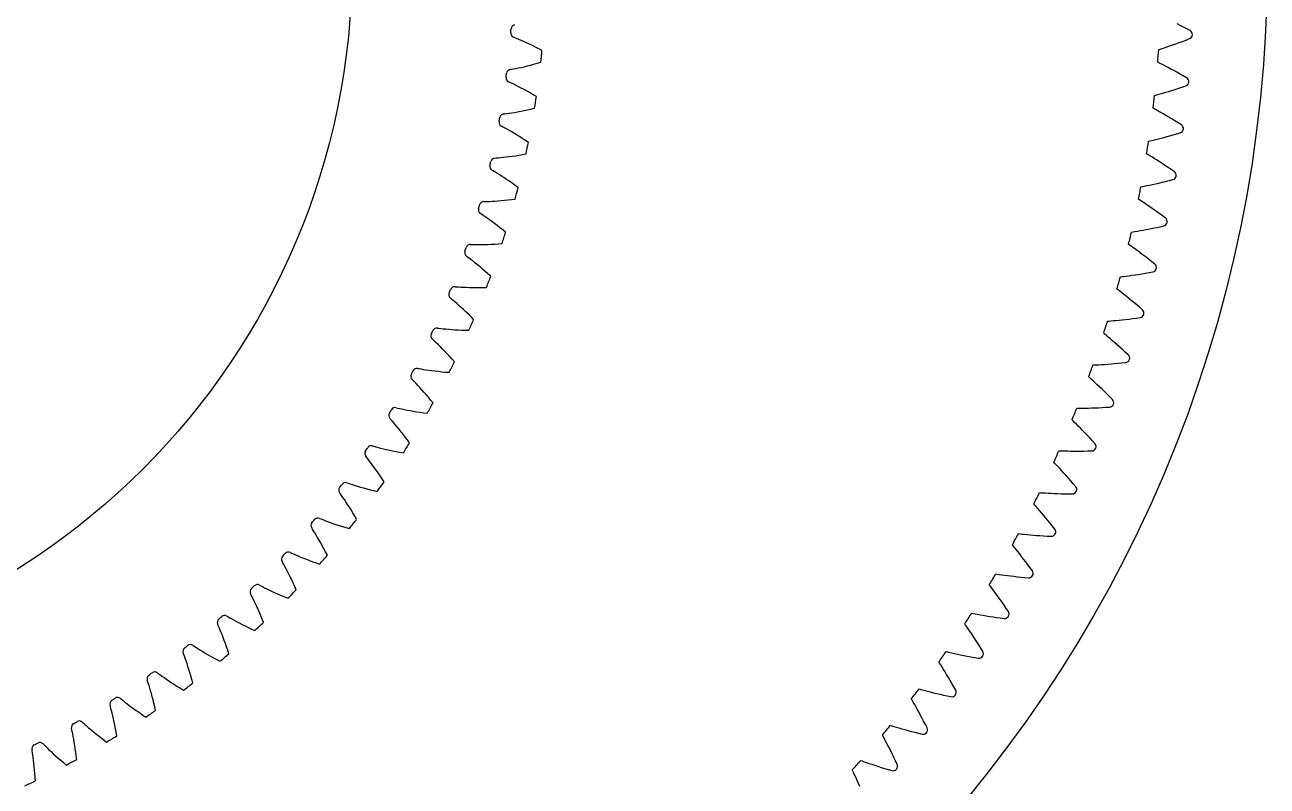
# Model space of a CAD drawing. Header units: millimetres. Extents: x -90 to 90, y -90 to 90.
# Drawn here: x 4.6 to 90.1, y -56.6 to -4.2 of the extents above; entities that cross this region are included whole.
import ezdxf

# ---------------------------------------------------------------- set-up
doc = ezdxf.new("R2010")
doc.units = ezdxf.units.MM

msp = doc.modelspace()

# ---------------------------------------------------------------- linework, layer by layer
at = {"layer": 'journal'}
msp.add_circle((-22, 0), 49.15, dxfattribs=at)
at = {"layer": 'outer'}
msp.add_circle((0, 0), 90.087573, dxfattribs=at)
at = {"layer": 'output_ring'}
for p, q in [((84.103336, -4.24761), (83.889587, -4.141134)), ((84.32506, -4.36005), (84.103336, -4.24761)), ((84.554079, -4.478308), (84.32506, -4.36005)), ((84.789859, -4.601722), (84.554079, -4.478308)), ((82.626828, -5.905148), (82.721154, -5.875334)), ((82.721154, -5.875334), (82.859099, -5.83113)), ((82.859099, -5.83113), (83.020326, -5.778563)), ((83.020326, -5.778563), (83.198823, -5.71924)), ((83.198823, -5.71924), (83.391373, -5.653933)), ((83.391373, -5.653933), (83.595919, -5.583076)), ((83.595919, -5.583076), (83.811011, -5.506934)), ((83.811011, -5.506934), (84.035561, -5.425674)), ((84.035561, -5.425674), (84.268716, -5.339404)), ((84.268716, -5.339404), (84.509786, -5.248191)), ((84.509786, -5.248191), (84.758165, -5.152631)), ((82.648562, -6.820847), (82.559893, -6.776984)), ((82.778144, -6.885591), (82.648562, -6.820847)), ((82.929457, -6.962153), (82.778144, -6.885591)), ((83.096806, -7.048027), (82.929457, -6.962153)), ((83.27713, -7.141962), (83.096806, -7.048027)), ((83.468463, -7.243213), (83.27713, -7.141962)), ((83.669411, -7.351296), (83.468463, -7.243213)), ((83.878925, -7.465881), (83.669411, -7.351296)), ((84.096178, -7.58673), (83.878925, -7.465881)), ((84.3205, -7.713674), (84.096178, -7.58673)), ((84.002364, -8.563208), (84.246751, -8.481295)), ((84.246751, -8.481295), (84.498608, -8.395319)), ((84.55138, -7.846029), (84.3205, -7.713674)), ((82.340011, -9.065648), (82.43541, -9.039469)), ((82.43541, -9.039469), (82.574948, -9.000581)), ((82.574948, -9.000581), (82.73807, -8.954228)), ((82.73807, -8.954228), (82.918707, -8.901786)), ((82.918707, -8.901786), (83.113617, -8.843902)), ((83.113617, -8.843902), (83.320727, -8.780931)), ((83.320727, -8.780931), (83.538578, -8.713083)), ((83.538578, -8.713083), (83.766076, -8.640484)), ((83.766076, -8.640484), (84.002364, -8.563208)), ((82.326656, -9.981508), (82.239732, -9.93428)), ((82.453663, -10.051167), (82.326656, -9.981508)), ((82.601932, -10.133469), (82.453663, -10.051167)), ((82.765869, -10.22569), (82.601932, -10.133469)), ((82.942463, -10.326463), (82.765869, -10.22569)), ((83.129777, -10.434968), (82.942463, -10.326463)), ((83.326438, -10.550669), (83.129777, -10.434968)), ((83.531409, -10.673194), (83.326438, -10.550669)), ((83.743874, -10.802277), (83.531409, -10.673194)), ((83.963169, -10.937719), (83.743874, -10.802277)), ((84.188811, -11.07882), (83.963169, -10.937719)), ((82.923251, -11.965899), (83.143541, -11.906445)), ((83.143541, -11.906445), (83.373652, -11.842614)), ((83.373652, -11.842614), (83.612727, -11.774445)), ((83.612727, -11.774445), (83.860072, -11.701953)), ((83.860072, -11.701953), (84.115037, -11.625686)), ((81.932349, -12.212843), (82.028681, -12.190337)), ((82.028681, -12.190337), (82.169606, -12.156822)), ((82.169606, -12.156822), (82.334384, -12.116751)), ((82.334384, -12.116751), (82.516897, -12.071267)), ((82.516897, -12.071267), (82.713881, -12.020891)), ((82.713881, -12.020891), (82.923251, -11.965899)), ((81.883924, -13.127519), (81.798873, -13.076997)), ((82.008169, -13.201992), (81.883924, -13.127519)), ((82.153178, -13.289913), (82.008169, -13.201992)), ((82.313462, -13.388346), (82.153178, -13.289913)), ((82.486066, -13.495808), (82.313462, -13.388346)), ((82.669087, -13.611408), (82.486066, -13.495808)), ((82.861172, -13.734557), (82.669087, -13.611408)), ((83.0613, -13.864843), (82.861172, -13.734557)), ((83.268665, -14.001969), (83.0613, -13.864843)), ((83.482611, -14.145712), (83.268665, -14.001969)), ((83.702682, -14.295352), (83.482611, -14.145712)), ((81.404441, -15.342114), (81.501564, -15.323314)), ((81.501564, -15.323314), (81.643669, -15.295222)), ((81.643669, -15.295222), (81.80986, -15.261492)), ((81.80986, -15.261492), (81.993982, -15.223031)), ((81.993982, -15.223031), (82.192751, -15.180237)), ((82.192751, -15.180237), (82.404074, -15.133306)), ((82.404074, -15.133306), (82.626479, -15.082333)), ((82.626479, -15.082333), (82.858867, -15.027362)), ((82.858867, -15.027362), (83.100377, -14.9684)), ((83.100377, -14.9684), (83.350318, -14.905435)), ((83.350318, -14.905435), (83.608017, -14.838991)), ((81.321016, -16.254264), (81.237962, -16.200521)), ((81.442318, -16.333442), (81.321016, -16.254264)), ((81.583852, -16.426852), (81.442318, -16.333442)), ((81.740249, -16.531352), (81.583852, -16.426852)), ((81.90861, -16.645346), (81.740249, -16.531352)), ((82.087069, -16.767872), (81.90861, -16.645346)), ((82.274296, -16.898287), (82.087069, -16.767872)), ((82.469286, -17.036144), (82.274296, -16.898287)), ((82.671247, -17.181112), (82.469286, -17.036144)), ((82.87953, -17.332944), (82.671247, -17.181112)), ((83.093709, -17.490903), (82.87953, -17.332944)), ((80.75706, -18.448868), (80.854831, -18.433803)), ((80.854831, -18.433803), (80.997908, -18.411173)), ((80.997908, -18.411173), (81.16527, -18.383834)), ((81.16527, -18.383834), (81.35073, -18.352454)), ((81.35073, -18.352454), (81.550992, -18.317305)), ((81.550992, -18.317305), (81.763957, -18.278502)), ((81.763957, -18.278502), (81.988152, -18.236086)), ((81.988152, -18.236086), (82.222474, -18.190056)), ((82.222474, -18.190056), (82.466066, -18.140388)), ((82.466066, -18.140388), (82.718235, -18.087043)), ((82.718235, -18.087043), (82.97829, -18.030518)), ((80.638759, -19.357154), (80.557824, -19.300269)), ((80.756938, -19.440919), (80.638759, -19.357154)), ((80.894791, -19.539682), (80.756938, -19.440919)), ((81.04707, -19.650095), (80.894791, -19.539682)), ((81.210942, -19.770455), (81.04707, -19.650095)), ((81.384576, -19.899726), (81.210942, -19.770455)), ((81.566671, -20.037218), (81.384576, -19.899726)), ((81.756238, -20.182441), (81.566671, -20.037218)), ((81.952498, -20.335039), (81.756238, -20.182441)), ((82.154812, -20.494737), (81.952498, -20.335039)), ((82.362783, -20.660784), (82.154812, -20.494737)), ((81.229495, -21.363074), (81.465409, -21.326053)), ((81.465409, -21.326053), (81.710724, -21.285752)), ((81.710724, -21.285752), (81.964751, -21.242104)), ((81.964751, -21.242104), (82.22678, -21.195582)), ((79.991157, -21.528546), (80.089433, -21.517237)), ((80.089433, -21.517237), (80.233272, -21.500104)), ((80.233272, -21.500104), (80.401558, -21.479195)), ((80.401558, -21.479195), (80.588084, -21.454942)), ((80.588084, -21.454942), (80.789546, -21.427489)), ((80.789546, -21.427489), (81.003841, -21.396872)), ((81.003841, -21.396872), (81.229495, -21.363074)), ((79.838153, -22.431634), (79.759456, -22.371691)), ((79.953037, -22.519865), (79.838153, -22.431634)), ((80.087006, -22.623835), (79.953037, -22.519865)), ((80.234944, -22.74), (80.087006, -22.623835)), ((80.394085, -22.866549), (80.234944, -22.74)), ((80.562641, -23.002375), (80.394085, -22.866549)), ((80.739335, -23.14674), (80.562641, -23.002375)), ((80.923201, -23.299119), (80.739335, -23.14674)), ((81.113472, -23.459121), (80.923201, -23.299119)), ((81.309521, -23.626452), (81.113472, -23.459121)), ((81.51098, -23.800343), (81.309521, -23.626452)), ((79.107855, -24.576628), (79.206493, -24.569091)), ((79.206493, -24.569091), (79.350883, -24.557481)), ((79.350883, -24.557481), (79.519846, -24.543033)), ((79.519846, -24.543033), (79.707164, -24.525942)), ((79.707164, -24.525942), (79.909529, -24.506226)), ((79.909529, -24.506226), (80.12484, -24.483839)), ((80.12484, -24.483839), (80.351623, -24.458709)), ((80.351623, -24.458709), (80.588782, -24.430751)), ((80.588782, -24.430751), (80.835461, -24.399876)), ((80.835461, -24.399876), (81.090973, -24.365991)), ((81.090973, -24.365991), (81.354592, -24.329539)), ((78.920373, -25.473193), (78.84403, -25.410279)), ((79.031794, -25.565759), (78.920373, -25.473193)), ((79.161682, -25.674784), (79.031794, -25.565759)), ((79.305062, -25.796531), (79.161682, -25.674784)), ((79.459239, -25.929082), (79.305062, -25.796531)), ((79.622469, -26.071265), (79.459239, -25.929082)), ((79.793504, -26.222292), (79.622469, -26.071265)), ((79.971398, -26.381601), (79.793504, -26.222292)), ((80.155401, -26.548774), (79.971398, -26.381601)), ((80.344897, -26.723491), (80.155401, -26.548774)), ((80.539547, -26.904971), (80.344897, -26.723491)), ((78.108452, -27.588641), (78.207307, -27.584887)), ((78.207307, -27.584887), (78.352035, -27.578816)), ((78.352035, -27.578816), (78.521428, -27.57085)), ((78.521428, -27.57085), (78.709263, -27.560947)), ((78.709263, -27.560947), (78.912235, -27.548996)), ((78.912235, -27.548996), (79.128245, -27.534873)), ((79.128245, -27.534873), (79.355825, -27.518448)), ((79.355825, -27.518448), (79.59388, -27.499594)), ((79.59388, -27.499594), (79.84156, -27.47819)), ((79.84156, -27.47819), (80.098183, -27.454116)), ((80.098183, -27.454116), (80.363005, -27.427788)), ((77.886767, -28.477366), (77.81289, -28.411575)), ((77.99456, -28.574132), (77.886767, -28.477366)), ((78.120177, -28.688052), (77.99456, -28.574132)), ((78.258788, -28.815202), (78.120177, -28.688052)), ((78.407776, -28.953561), (78.258788, -28.815202)), ((78.565439, -29.101892), (78.407776, -28.953561)), ((78.730564, -29.259359), (78.565439, -29.101892)), ((78.902226, -29.425365), (78.730564, -29.259359)), ((79.079691, -29.599463), (78.902226, -29.425365)), ((79.262356, -29.78131), (79.079691, -29.599463)), ((79.449912, -29.970112), (79.262356, -29.78131)), ((76.994415, -30.560163), (77.09334, -30.560198)), ((77.09334, -30.560198), (77.238195, -30.559675)), ((77.238195, -30.559675), (77.407768, -30.558203)), ((77.407768, -30.558203), (77.595845, -30.555502)), ((77.595845, -30.555502), (77.799126, -30.551334)), ((77.799126, -30.551334), (78.015518, -30.545495)), ((78.015518, -30.545495), (78.24356, -30.537799)), ((78.24356, -30.537799), (78.482163, -30.528078)), ((78.482163, -30.528078), (78.730481, -30.516176)), ((78.730481, -30.516176), (78.987838, -30.501949)), ((78.987838, -30.501949), (79.253474, -30.485784)), ((76.738851, -31.439745), (76.667548, -31.371172)), ((76.842859, -31.540569), (76.738851, -31.439745)), ((76.96402, -31.659217), (76.842859, -31.540569)), ((77.09766, -31.791582), (76.96402, -31.659217)), ((77.241238, -31.935546), (77.09766, -31.791582)), ((77.393105, -32.089807), (77.241238, -31.935546)), ((77.552077, -32.253484), (77.393105, -32.089807)), ((77.717254, -32.425943), (77.552077, -32.253484)), ((77.88792, -32.606711), (77.717254, -32.425943)), ((78.063486, -32.795421), (77.88792, -32.606711)), ((78.243673, -32.991269), (78.063486, -32.795421)), ((75.767377, -33.486834), (75.866229, -33.490658)), ((75.866229, -33.490658), (76.010997, -33.495684)), ((76.010997, -33.495684), (76.180502, -33.500708)), ((76.180502, -33.500708), (76.368544, -33.505212)), ((76.368544, -33.505212), (76.571836, -33.508834)), ((76.571836, -33.508834), (76.788293, -33.511288)), ((76.788293, -33.511288), (77.016462, -33.512332)), ((77.016462, -33.512332), (77.255262, -33.511757)), ((77.255262, -33.511757), (77.503854, -33.509375)), ((77.503854, -33.509375), (77.761567, -33.505017)), ((77.761567, -33.505017), (78.027627, -33.499038)), ((75.47831, -34.355982), (75.409687, -34.284728)), ((75.57838, -34.460715), (75.47831, -34.355982)), ((75.694908, -34.583917), (75.57838, -34.460715)), ((75.823379, -34.721304), (75.694908, -34.583917)), ((75.961338, -34.870662), (75.823379, -34.721304)), ((76.107185, -35.030627), (75.961338, -34.870662)), ((76.259771, -35.200272), (76.107185, -35.030627)), ((76.418222, -35.378932), (76.259771, -35.200272)), ((76.581838, -35.566104), (76.418222, -35.378932)), ((76.750047, -35.7614), (76.581838, -35.566104)), ((76.9226, -35.964006), (76.750047, -35.7614)), ((74.42914, -36.364358), (74.527773, -36.371966)), ((74.527773, -36.371966), (74.672242, -36.382533)), ((74.672242, -36.382533), (74.841431, -36.394046)), ((74.841431, -36.394046), (75.029162, -36.40575)), ((75.029162, -36.40575), (75.232166, -36.417156)), ((75.232166, -36.417156), (75.44837, -36.427898)), ((75.44837, -36.427898), (75.676332, -36.437681)), ((75.676332, -36.437681), (75.914979, -36.446253)), ((75.914979, -36.446253), (76.16348, -36.453395)), ((76.16348, -36.453395), (76.42117, -36.458911)), ((76.42117, -36.458911), (76.687264, -36.463127)), ((74.106995, -37.221796), (74.041151, -37.147967)), ((74.20298, -37.330286), (74.106995, -37.221796)), ((74.314703, -37.457861), (74.20298, -37.330286)), ((74.437818, -37.600067), (74.314703, -37.457861)), ((74.569955, -37.7546), (74.437818, -37.600067)), ((74.709567, -37.920034), (74.569955, -37.7546)), ((74.855544, -38.095399), (74.709567, -37.920034)), ((75.007035, -38.279997), (74.855544, -38.095399)), ((75.163362, -38.473298), (75.007035, -38.279997)), ((72.981668, -39.188513), (73.079937, -39.199893)), ((73.079937, -39.199893), (73.223896, -39.215986)), ((73.223896, -39.215986), (73.392519, -39.233971)), ((73.392519, -39.233971), (73.579665, -39.252857)), ((73.579665, -39.252857), (73.782082, -39.27203)), ((73.782082, -39.27203), (73.997717, -39.291045)), ((73.997717, -39.291045), (74.225137, -39.309553)), ((75.323967, -38.674894), (75.163362, -38.473298)), ((75.488633, -38.88396), (75.323967, -38.674894)), ((72.626917, -40.032983), (72.563949, -39.956685)), ((72.718676, -40.145069), (72.626917, -40.032983)), ((72.825431, -40.27683), (72.718676, -40.145069)), ((74.225137, -39.309553), (74.46328, -39.32726)), ((74.46328, -39.32726), (74.711325, -39.343914)), ((74.711325, -39.343914), (74.968615, -39.359296)), ((74.968615, -39.359296), (75.234352, -39.373701)), ((72.943009, -40.423648), (72.825431, -40.27683)), ((73.06913, -40.583128), (72.943009, -40.423648)), ((73.202303, -40.753788), (73.06913, -40.583128)), ((73.341455, -40.934616), (73.202303, -40.753788)), ((73.485765, -41.12488), (73.341455, -40.934616)), ((73.634573, -41.324028), (73.485765, -41.12488)), ((73.787339, -41.531627), (73.634573, -41.324028)), ((73.943876, -41.746848), (73.787339, -41.531627)), ((71.04025, -42.785415), (70.98025, -42.706762)), ((71.427086, -41.955153), (71.524847, -41.970289)), ((71.524847, -41.970289), (71.668083, -41.991884)), ((71.668083, -41.991884), (71.835894, -42.016315)), ((71.835894, -42.016315), (72.022179, -42.042354)), ((72.022179, -42.042354), (72.223714, -42.069266)), ((72.223714, -42.069266), (72.438462, -42.096528)), ((72.438462, -42.096528), (72.665005, -42.123732)), ((72.665005, -42.123732), (72.902296, -42.150548)), ((72.902296, -42.150548), (73.149521, -42.176691)), ((73.149521, -42.176691), (73.406033, -42.201916)), ((73.406033, -42.201916), (73.671023, -42.22649)), ((71.127648, -42.900934), (71.04025, -42.785415)), ((71.229277, -43.036687), (71.127648, -42.900934)), ((71.341146, -43.187901), (71.229277, -43.036687)), ((71.461065, -43.352095), (71.341146, -43.187901)), ((71.587604, -43.52773), (71.461065, -43.352095)), ((71.719728, -43.713756), (71.587604, -43.52773)), ((71.856644, -43.909408), (71.719728, -43.713756)), ((71.997716, -44.114109), (71.856644, -43.909408)), ((72.142417, -44.327408), (71.997716, -44.114109)), ((72.290596, -44.548466), (72.142417, -44.327408)), ((69.767674, -44.660218), (69.864783, -44.679087)), ((69.864783, -44.679087), (70.007088, -44.706153)), ((70.007088, -44.706153), (70.17384, -44.736993)), ((70.17384, -44.736993), (70.358991, -44.770149)), ((70.358991, -44.770149), (70.559347, -44.804761)), ((70.559347, -44.804761), (70.772893, -44.840228)), ((70.772893, -44.840228), (70.998228, -44.87609)), ((70.998228, -44.87609), (71.234317, -44.911974)), ((71.234317, -44.911974), (71.48036, -44.947568)), ((71.48036, -44.947568), (71.735718, -44.9826)), ((71.735718, -44.9826), (71.999572, -45.017305)), ((69.349321, -45.475054), (69.292378, -45.39416)), ((69.43223, -45.593836), (69.349321, -45.475054)), ((69.528585, -45.733382), (69.43223, -45.593836)), ((69.634579, -45.888769), (69.528585, -45.733382)), ((69.748122, -46.057436), (69.634579, -45.888769)), ((69.867841, -46.23779), (69.748122, -46.057436)), ((69.992743, -46.428739), (69.867841, -46.23779)), ((70.122064, -46.629492), (69.992743, -46.428739)), ((70.255191, -46.839447), (70.122064, -46.629492)), ((70.391617, -47.058131), (70.255191, -46.839447)), ((68.005869, -47.299738), (68.102184, -47.322313)), ((68.102184, -47.322313), (68.243347, -47.354809)), ((68.243347, -47.354809), (68.408796, -47.392014)), ((68.408796, -47.392014), (68.592541, -47.432238)), ((68.592541, -47.432238), (68.791424, -47.474498)), ((68.791424, -47.474498), (69.003455, -47.518118)), ((69.003455, -47.518118), (69.227252, -47.562585)), ((69.227252, -47.562585), (69.461793, -47.607486)), ((69.461793, -47.607486), (69.706292, -47.652477)), ((69.706292, -47.652477), (69.96012, -47.697265)), ((69.96012, -47.697265), (70.222452, -47.74205)), ((70.53122, -47.284703), (70.391617, -47.058131)), ((67.556612, -48.097952), (67.502809, -48.014937)), ((67.634911, -48.219822), (67.556612, -48.097952)), ((67.72585, -48.362957), (67.634911, -48.219822)), ((67.825815, -48.52229), (67.72585, -48.362957)), ((67.932814, -48.695182), (67.825815, -48.52229)), ((68.045537, -48.879989), (67.932814, -48.695182)), ((68.163033, -49.075582), (68.045537, -48.879989)), ((68.28457, -49.281141), (68.163033, -49.075582)), ((68.409558, -49.496041), (68.28457, -49.281141)), ((68.537507, -49.71979), (68.409558, -49.496041)), ((66.144256, -49.869839), (66.239636, -49.896087)), ((66.239636, -49.896087), (66.379451, -49.933966)), ((66.379451, -49.933966), (66.543352, -49.977481)), ((66.543352, -49.977481), (66.725422, -50.024713)), ((66.725422, -50.024713), (66.92254, -50.07456)), ((66.92254, -50.07456), (67.132745, -50.12627)), ((67.132745, -50.12627), (67.354674, -50.179276)), ((67.354674, -50.179276), (67.587324, -50.233127)), ((67.587324, -50.233127), (67.82992, -50.287451)), ((67.82992, -50.287451), (68.081846, -50.341927)), ((68.081846, -50.341927), (68.34227, -50.396728)), ((68.66833, -49.951543), (68.537507, -49.71979)), ((65.664755, -50.65026), (65.614171, -50.565245)), ((65.738328, -50.77504), (65.664755, -50.65026)), ((65.823718, -50.921552), (65.738328, -50.77504)), ((65.917507, -51.084598), (65.823718, -50.921552)), ((66.017805, -51.261461), (65.917507, -51.084598)), ((66.123366, -51.45045), (66.017805, -51.261461)), ((66.233285, -51.6504), (66.123366, -51.45045)), ((66.346859, -51.860464), (66.233285, -51.6504)), ((66.463524, -52.079993), (66.346859, -51.860464)), ((66.582809, -52.308479), (66.463524, -52.079993)), ((64.185566, -52.36675), (64.279871, -52.396632)), ((64.279871, -52.396632), (64.418133, -52.439838)), ((64.418133, -52.439838), (64.580248, -52.489599)), ((64.580248, -52.489599), (64.760374, -52.54377)), ((64.760374, -52.54377), (64.955439, -52.601131)), ((64.955439, -52.601131), (65.163509, -52.660854)), ((65.163509, -52.660854), (65.383245, -52.722321)), ((65.383245, -52.722321), (65.613661, -52.785044)), ((65.613661, -52.785044), (65.853998, -52.84862)), ((65.853998, -52.84862), (66.103653, -52.912706)), ((66.103653, -52.912706), (66.361787, -52.977442)), ((66.704659, -52.545072), (66.582809, -52.308479)), ((63.676525, -53.128231), (63.629235, -53.041341)), ((63.745265, -53.255738), (63.676525, -53.128231)), ((63.824981, -53.405413), (63.745265, -53.255738)), ((63.912455, -53.571932), (63.824981, -53.405413)), ((64.005906, -53.752507), (63.912455, -53.571932)), ((64.104151, -53.9454), (64.005906, -53.752507)), ((64.20633, -54.149414), (64.104151, -53.9454)), ((64.311775, -54.363674), (64.20633, -54.149414)), ((64.419946, -54.58751), (64.311775, -54.363674)), ((64.530392, -54.820398), (64.419946, -54.58751)), ((61.594842, -55.52823), (61.550914, -55.439592)), ((61.658647, -55.658276), (61.594842, -55.52823)), ((62.132676, -54.786805), (62.225767, -54.820277)), ((62.225767, -54.820277), (62.362272, -54.868747)), ((62.362272, -54.868747), (62.522362, -54.924681)), ((62.522362, -54.924681), (62.700282, -54.985712)), ((62.700282, -54.985712), (62.893006, -55.050502)), ((62.893006, -55.050502), (63.098636, -55.118151)), ((63.098636, -55.118151), (63.315856, -55.18799)), ((63.315856, -55.18799), (63.543701, -55.259492)), ((63.543701, -55.259492), (63.781426, -55.332227)), ((63.781426, -55.332227), (64.028444, -55.405829)), ((64.028444, -55.405829), (64.283908, -55.480404)), ((64.64309, -55.061484), (64.530392, -54.820398)), ((61.732572, -55.810895), (61.658647, -55.658276)), ((61.813604, -55.980641), (61.732572, -55.810895)), ((61.900069, -56.164664), (61.813604, -55.980641)), ((61.990854, -56.361178), (61.900069, -56.164664)), ((62.085143, -56.568956), (61.990854, -56.361178))]:
    msp.add_line(p, q, dxfattribs=at)
for centre, radius, start, end in [((84.647375, -4.873838), 0.3, 291.67232, 356.704654), ((84.647828, -4.86597), 0.3, 356.70998, 61.742315), ((0, 0), 85.087573, 356.704654, 356.70998), ((0, 0), 82.837573, 355.307359, 355.912154), ((84.398578, -8.112487), 0.3, 289.477198, 354.509533), ((84.399332, -8.104643), 0.3, 354.514858, 59.547193), ((0, 0), 85.087573, 354.509533, 354.514858), ((0, 0), 82.837573, 353.112237, 353.717032), ((84.026968, -11.331421), 0.3, 352.319736, 57.352071), ((84.025915, -11.33923), 0.3, 287.282076, 352.314411), ((0, 0), 85.087573, 352.314411, 352.319736), ((0, 0), 82.837573, 350.917115, 351.52191), ((83.531283, -14.541568), 0.3, 350.124614, 55.156949), ((0, 0), 82.837573, 348.721993, 349.326788), ((83.529931, -14.549332), 0.3, 285.086954, 350.119289), ((0, 0), 85.087573, 350.119289, 350.124614), ((82.911356, -17.73808), 0.3, 282.891832, 347.924167), ((82.913005, -17.730374), 0.3, 347.929492, 52.961827), ((0, 0), 85.087573, 347.924167, 347.929492), ((0, 0), 82.837573, 346.526871, 347.131666), ((82.171097, -20.900795), 0.3, 280.69671, 345.729045), ((82.17304, -20.893157), 0.3, 345.73437, 50.766705), ((0, 0), 85.087573, 345.729045, 345.73437), ((0, 0), 82.837573, 344.331749, 344.936544), ((81.312474, -24.025278), 0.3, 343.539248, 48.571583), ((0, 0), 82.837573, 342.136627, 342.741422), ((81.310241, -24.032835), 0.3, 278.501588, 343.533923), ((0, 0), 85.087573, 343.533923, 343.539248), ((80.330051, -27.129604), 0.3, 276.306466, 341.338801), ((80.332572, -27.122138), 0.3, 341.344126, 46.376461), ((0, 0), 85.087573, 341.338801, 341.344126), ((0, 0), 82.837573, 339.941505, 340.5463), ((0, 0), 82.837573, 337.746383, 338.351178), ((79.231965, -30.186556), 0.3, 274.111344, 339.143679), ((79.23477, -30.179192), 0.3, 339.149004, 44.181339), ((0, 0), 85.087573, 339.143679, 339.149004), ((78.017596, -33.199205), 0.3, 271.916222, 336.948557), ((78.020681, -33.191954), 0.3, 336.953882, 41.986217), ((0, 0), 85.087573, 336.948557, 336.953882), ((0, 0), 82.837573, 335.551261, 336.156056), ((0, 0), 82.837573, 333.356139, 333.960934), ((76.688724, -36.16313), 0.3, 269.7211, 334.753435), ((76.692085, -36.156003), 0.3, 334.75876, 39.791095), ((0, 0), 85.087573, 334.753435, 334.75876), ((0, 0), 82.837573, 331.161017, 331.765812), ((75.247302, -39.073981), 0.3, 267.525978, 332.558313), ((75.250933, -39.066987), 0.3, 332.563638, 37.595973), ((0, 0), 85.087573, 332.558313, 332.563638), ((73.69934, -41.920636), 0.3, 330.368516, 35.400851), ((0, 0), 82.837573, 328.965895, 329.57069), ((73.695444, -41.927485), 0.3, 265.330856, 330.363191), ((0, 0), 85.087573, 330.363191, 330.368516), ((0, 0), 82.837573, 326.770773, 327.375568), ((72.035427, -44.719455), 0.3, 263.135734, 328.168069), ((0, 0), 85.087573, 328.168069, 328.173394), ((72.039583, -44.71276), 0.3, 328.173394, 33.205729), ((0, 0), 82.837573, 324.575651, 325.180446), ((70.269689, -47.445793), 0.3, 260.940612, 325.972947), ((0, 0), 85.087573, 325.972947, 325.978272), ((70.274099, -47.439262), 0.3, 325.978272, 31.010607), ((0, 0), 82.837573, 322.380529, 322.985324), ((68.40082, -50.102497), 0.3, 258.74549, 323.777825), ((0, 0), 85.087573, 323.777825, 323.78315), ((68.405477, -50.09614), 0.3, 323.78315, 28.815485), ((0, 0), 82.837573, 320.185407, 320.790202), ((66.431564, -52.68567), 0.3, 256.550368, 321.582703), ((0, 0), 85.087573, 321.582703, 321.588028), ((66.43646, -52.679495), 0.3, 321.588028, 26.620363), ((0, 0), 82.837573, 317.990285, 318.59508), ((64.36481, -55.191518), 0.3, 254.355246, 319.387581), ((0, 0), 85.087573, 319.387581, 319.392907), ((64.369939, -55.185536), 0.3, 319.392907, 24.425241)]:
    msp.add_arc(centre, radius, start, end, dxfattribs=at)
at = {"layer": 'thin_ring_external'}
for p, q in [((38.34065, -5.089406), (38.253322, -5.052475)), ((38.468433, -5.142115), (38.34065, -5.089406)), ((38.617611, -5.205067), (38.468433, -5.142115)), ((38.782556, -5.276423), (38.617611, -5.205067)), ((38.960239, -5.355315), (38.782556, -5.276423)), ((39.148713, -5.441257), (38.960239, -5.355315)), ((39.346595, -5.533957), (39.148713, -5.441257)), ((39.552843, -5.633228), (39.346595, -5.533957)), ((39.766633, -5.738951), (39.552843, -5.633228)), ((39.987296, -5.851048), (39.766633, -5.738951)), ((40.21427, -5.969471), (39.987296, -5.851048)), ((39.885018, -6.84866), (40.1313, -6.778756)), ((38.025076, -7.278775), (38.118081, -7.260333)), ((38.118081, -7.260333), (38.253901, -7.234649)), ((38.253901, -7.234649), (38.412749, -7.203276)), ((38.412749, -7.203276), (38.588742, -7.166874)), ((38.588742, -7.166874), (38.778737, -7.125678)), ((38.778737, -7.125678), (38.980729, -7.079767)), ((38.980729, -7.079767), (39.193304, -7.029148)), ((39.193304, -7.029148), (39.415405, -6.973792)), ((39.415405, -6.973792), (39.6462, -6.913649)), ((39.6462, -6.913649), (39.885018, -6.84866)), ((38.002071, -8.163796), (37.916743, -8.122455)), ((38.126996, -8.222961), (38.002071, -8.163796)), ((38.272765, -8.293448), (38.126996, -8.222961)), ((38.433851, -8.373134), (38.272765, -8.293448)), ((38.607275, -8.460995), (38.433851, -8.373134)), ((38.791114, -8.556449), (38.607275, -8.460995)), ((38.984005, -8.659132), (38.791114, -8.556449)), ((39.184915, -8.768805), (38.984005, -8.659132)), ((39.393028, -8.885306), (39.184915, -8.768805)), ((39.607679, -9.008524), (39.393028, -8.885306)), ((39.828311, -9.138381), (39.607679, -9.008524)), ((37.966141, -10.278591), (38.143762, -10.251222)), ((38.143762, -10.251222), (38.335613, -10.219781)), ((38.335613, -10.219781), (38.539686, -10.184244)), ((38.539686, -10.184244), (38.754569, -10.144545)), ((38.754569, -10.144545), (38.979206, -10.100602)), ((38.979206, -10.100602), (39.212771, -10.052323)), ((39.212771, -10.052323), (39.454596, -9.999612)), ((39.454596, -9.999612), (39.704126, -9.942375)), ((37.575118, -10.334196), (37.668943, -10.320527)), ((37.668943, -10.320527), (37.805897, -10.301811)), ((37.805897, -10.301811), (37.966141, -10.278591)), ((37.506953, -11.216888), (37.423847, -11.171244)), ((37.628694, -11.282355), (37.506953, -11.216888)), ((37.770674, -11.360193), (37.628694, -11.282355)), ((37.927481, -11.448), (37.770674, -11.360193)), ((38.096192, -11.544601), (37.927481, -11.448)), ((38.274918, -11.649318), (38.096192, -11.544601)), ((38.462314, -11.761716), (38.274918, -11.649318)), ((38.657362, -11.881505), (38.462314, -11.761716)), ((38.859255, -12.00848), (38.657362, -11.881505)), ((39.067335, -12.142497), (38.859255, -12.00848)), ((39.281048, -12.283451), (39.067335, -12.142497)), ((36.969736, -13.362657), (37.064136, -13.353796)), ((37.064136, -13.353796), (37.201867, -13.342098)), ((37.201867, -13.342098), (37.363087, -13.32709)), ((37.363087, -13.32709), (37.541875, -13.308826)), ((37.541875, -13.308826), (37.735081, -13.287222)), ((37.735081, -13.287222), (37.940702, -13.262151)), ((37.940702, -13.262151), (38.157331, -13.233477)), ((38.157331, -13.233477), (38.383919, -13.201061)), ((38.383919, -13.201061), (38.619645, -13.16477)), ((38.619645, -13.16477), (38.863846, -13.124476)), ((38.863846, -13.124476), (39.115973, -13.080055)), ((36.856589, -14.240717), (36.775922, -14.190889)), ((36.974828, -14.312314), (36.856589, -14.240717)), ((37.112648, -14.397301), (36.974828, -14.312314)), ((37.264768, -14.492999), (37.112648, -14.397301)), ((37.428326, -14.598089), (37.264768, -14.492999)), ((37.601472, -14.711795), (37.428326, -14.598089)), ((37.782885, -14.833615), (37.601472, -14.711795)), ((37.971561, -14.963207), (37.782885, -14.833615)), ((38.166708, -15.100325), (37.971561, -14.963207)), ((38.367673, -15.244792), (38.166708, -15.100325)), ((38.57391, -15.396475), (38.367673, -15.244792)), ((37.868369, -16.242873), (38.114309, -16.2151)), ((38.114309, -16.2151), (38.368375, -16.183611)), ((36.210508, -16.356256), (36.305238, -16.352227)), ((36.305238, -16.352227), (36.443387, -16.347576)), ((36.443387, -16.347576), (36.605163, -16.34082)), ((36.605163, -16.34082), (36.784649, -16.331709)), ((36.784649, -16.331709), (36.978706, -16.319999)), ((36.978706, -16.319999), (37.185339, -16.305459)), ((37.185339, -16.305459), (37.40315, -16.287883)), ((37.40315, -16.287883), (37.631098, -16.26708)), ((37.631098, -16.26708), (37.868369, -16.242873)), ((36.052674, -17.227393), (35.974657, -17.173511)), ((36.167103, -17.304935), (36.052674, -17.227393)), ((36.300405, -17.396847), (36.167103, -17.304935)), ((36.447439, -17.500188), (36.300405, -17.396847)), ((36.605418, -17.613493), (36.447439, -17.500188)), ((36.772532, -17.735891), (36.605418, -17.613493)), ((36.947488, -17.866815), (36.772532, -17.735891)), ((37.129302, -18.005872), (36.947488, -17.866815)), ((37.317192, -18.152776), (37.129302, -18.005872)), ((37.510519, -18.307316), (37.317192, -18.152776)), ((37.708742, -18.469331), (37.510519, -18.307316)), ((35.299415, -19.307183), (35.394228, -19.307996)), ((35.394228, -19.307996), (35.532433, -19.310406)), ((35.532433, -19.310406), (35.694343, -19.311919)), ((35.694343, -19.311919), (35.874061, -19.311985)), ((35.874061, -19.311985), (36.068463, -19.310198)), ((36.068463, -19.310198), (36.275569, -19.306229)), ((36.275569, -19.306229), (36.493993, -19.299797)), ((36.493993, -19.299797), (36.722706, -19.29066)), ((36.722706, -19.29066), (36.960904, -19.278599)), ((36.960904, -19.278599), (37.207941, -19.263421)), ((37.207941, -19.263421), (37.463283, -19.244945)), ((35.097307, -20.169125), (35.022143, -20.11133)), ((35.207628, -20.252408), (35.097307, -20.169125)), ((35.336062, -20.351007), (35.207628, -20.252408)), ((35.477628, -20.461721), (35.336062, -20.351007)), ((35.629615, -20.582944), (35.477628, -20.461721)), ((35.790262, -20.713716), (35.629615, -20.582944)), ((35.958304, -20.853403), (35.790262, -20.713716)), ((36.13278, -21.001561), (35.958304, -20.853403)), ((36.312925, -21.157868), (36.13278, -21.001561)), ((36.498108, -21.322077), (36.312925, -21.157868)), ((36.6878, -21.494002), (36.498108, -21.322077)), ((34.238835, -22.20774), (34.333482, -22.213393)), ((34.333482, -22.213393), (34.471385, -22.222857)), ((33.992979, -23.058238), (33.920864, -22.99668)), ((34.098903, -23.147045), (33.992979, -23.058238)), ((34.471385, -22.222857), (34.633006, -22.232635)), ((34.633006, -22.232635), (34.812486, -22.241877)), ((34.812486, -22.241877), (35.006726, -22.250019)), ((35.006726, -22.250019), (35.213764, -22.25663)), ((35.213764, -22.25663), (35.432232, -22.26136)), ((35.432232, -22.26136), (35.661113, -22.263912)), ((35.661113, -22.263912), (35.899616, -22.26403)), ((35.899616, -22.26403), (36.147106, -22.261485)), ((36.147106, -22.261485), (36.403059, -22.256072)), ((34.222136, -23.252074), (34.098903, -23.147045)), ((34.357864, -23.369872), (34.222136, -23.252074)), ((34.503463, -23.498697), (34.357864, -23.369872)), ((34.657223, -23.637501), (34.503463, -23.498697)), ((34.817914, -23.785586), (34.657223, -23.637501)), ((34.984597, -23.94246), (34.817914, -23.785586)), ((35.156526, -24.107761), (34.984597, -23.94246)), ((35.333083, -24.281212), (35.156526, -24.107761)), ((35.513748, -24.462599), (35.333083, -24.281212)), ((33.031535, -25.05036), (33.12577, -25.060838)), ((33.12577, -25.060838), (33.263009, -25.077331)), ((33.263009, -25.077331), (33.42392, -25.095348)), ((33.42392, -25.095348), (33.602694, -25.113743)), ((33.602694, -25.113743), (33.796265, -25.131792)), ((33.796265, -25.131792), (34.002695, -25.148966)), ((34.002695, -25.148966), (34.220637, -25.164845)), ((34.220637, -25.164845), (34.449089, -25.179081)), ((34.449089, -25.179081), (34.687275, -25.191377)), ((34.687275, -25.191377), (34.934571, -25.201472)), ((34.934571, -25.201472), (35.190467, -25.209135)), ((32.742572, -25.887195), (32.673694, -25.822035)), ((32.843824, -25.981295), (32.742572, -25.887195)), ((32.961532, -26.092479), (32.843824, -25.981295)), ((33.091069, -26.217053), (32.961532, -26.092479)), ((33.2299, -26.353145), (33.091069, -26.217053)), ((33.376372, -26.499619), (33.2299, -26.353145)), ((33.529292, -26.655716), (33.376372, -26.499619)), ((33.687748, -26.820896), (33.529292, -26.655716)), ((33.851012, -26.99476), (33.687748, -26.820896)), ((34.018482, -27.177), (33.851012, -26.99476)), ((34.18965, -27.367375), (34.018482, -27.177)), ((31.680663, -27.827626), (31.77424, -27.842902)), ((31.77424, -27.842902), (31.910458, -27.866381)), ((31.910458, -27.866381), (32.07024, -27.892591)), ((32.07024, -27.892591), (32.247841, -27.92009)), ((32.247841, -27.92009), (32.440238, -27.948)), ((32.440238, -27.948), (32.645522, -27.975692)), ((32.645522, -27.975692), (32.862368, -28.002678)), ((32.862368, -28.002678), (33.089795, -28.02856)), ((33.089795, -28.02856), (33.327043, -28.053002)), ((33.327043, -28.053002), (33.573501, -28.075711)), ((33.573501, -28.075711), (33.828672, -28.09643)), ((31.349348, -28.648615), (31.283887, -28.580023)), ((31.445663, -28.747762), (31.349348, -28.648615)), ((31.557541, -28.864811), (31.445663, -28.747762)), ((31.680547, -28.995837), (31.557541, -28.864811)), ((31.812249, -29.13884), (31.680547, -28.995837)), ((31.95105, -29.292602), (31.812249, -29.13884)), ((32.0958, -29.456303), (31.95105, -29.292602)), ((32.245616, -29.629359), (32.0958, -29.456303)), ((32.399789, -29.811333), (32.245616, -29.629359)), ((32.557735, -30.001886), (32.399789, -29.811333)), ((30.189745, -30.532293), (30.282419, -30.552327)), ((30.282419, -30.552327), (30.417261, -30.582731)), ((30.417261, -30.582731), (30.575496, -30.617066)), ((30.575496, -30.617066), (30.751462, -30.653597)), ((30.751462, -30.653597), (30.942182, -30.691294)), ((30.942182, -30.691294), (31.145785, -30.729432)), ((31.145785, -30.729432), (31.36097, -30.767455)), ((32.71896, -30.200753), (32.557735, -30.001886)), ((29.816942, -31.335293), (29.755068, -31.263449)), ((29.908068, -31.439229), (29.816942, -31.335293)), ((30.013824, -31.561838), (29.908068, -31.439229)), ((30.129979, -31.698974), (30.013824, -31.561838)), ((31.36097, -30.767455), (31.586779, -30.804916)), ((31.586779, -30.804916), (31.822469, -30.84144)), ((31.822469, -30.84144), (32.067446, -30.876704)), ((32.067446, -30.876704), (32.321226, -30.910425)), ((30.254207, -31.848516), (30.129979, -31.698974)), ((30.384977, -32.009164), (30.254207, -31.848516)), ((30.521179, -32.180043), (30.384977, -32.009164)), ((30.661963, -32.360523), (30.521179, -32.180043)), ((30.806643, -32.550131), (30.661963, -32.360523)), ((28.562669, -33.157304), (28.6542, -33.182045)), ((28.6542, -33.182045), (28.787313, -33.219294)), ((28.787313, -33.219294), (28.943589, -33.261663)), ((28.943589, -33.261663), (29.117459, -33.307132)), ((29.117459, -33.307132), (29.306006, -33.354518)), ((30.954654, -32.748501), (30.806643, -32.550131)), ((31.105514, -32.95534), (30.954654, -32.748501)), ((28.149351, -33.940222), (28.091227, -33.865312)), ((28.235051, -34.048675), (28.149351, -33.940222)), ((28.334408, -34.176524), (28.235051, -34.048675)), ((29.306006, -33.354518), (29.507396, -33.403002)), ((29.507396, -33.403002), (29.720359, -33.451963)), ((29.720359, -33.451963), (29.943961, -33.500906)), ((29.943961, -33.500906), (30.177478, -33.549416)), ((30.177478, -33.549416), (30.420336, -33.597143)), ((30.420336, -33.597143), (30.672063, -33.643778)), ((28.44341, -34.319413), (28.334408, -34.176524)), ((28.559841, -34.475102), (28.44341, -34.319413)), ((28.682237, -34.642218), (28.559841, -34.475102)), ((28.809536, -34.819829), (28.682237, -34.642218)), ((28.940921, -35.007261), (28.809536, -34.819829)), ((29.075731, -35.20401), (28.940921, -35.007261)), ((26.803681, -35.695813), (26.893829, -35.725195)), ((26.893829, -35.725195), (27.024867, -35.769192)), ((27.024867, -35.769192), (27.178775, -35.819485)), ((27.178775, -35.819485), (27.350098, -35.873773)), ((27.350098, -35.873773), (27.535979, -35.930724)), ((29.213419, -35.409678), (29.075731, -35.20401)), ((29.353521, -35.623951), (29.213419, -35.409678)), ((26.350926, -36.456605), (26.296703, -36.378824)), ((26.430977, -36.569292), (26.350926, -36.456605)), ((26.523676, -36.702048), (26.430977, -36.569292)), ((26.62524, -36.850315), (26.523676, -36.702048)), ((27.535979, -35.930724), (27.73463, -35.989428)), ((27.73463, -35.989428), (27.944816, -36.0492)), ((27.944816, -36.0492), (28.165627, -36.109495)), ((28.165627, -36.109495), (28.396362, -36.169866)), ((28.396362, -36.169866), (28.636466, -36.229931)), ((28.636466, -36.229931), (28.885484, -36.289359)), ((26.733569, -37.011747), (26.62524, -36.850315)), ((26.847272, -37.184894), (26.733569, -37.011747)), ((26.965337, -37.368773), (26.847272, -37.184894)), ((27.086979, -37.56267), (26.965337, -37.368773)), ((27.211568, -37.766045), (27.086979, -37.56267)), ((24.91737, -38.141194), (25.005901, -38.175141)), ((25.005901, -38.175141), (25.134521, -38.225772)), ((25.134521, -38.225772), (25.28566, -38.283858)), ((25.28566, -38.283858), (25.453987, -38.346823)), ((25.453987, -38.346823), (25.636718, -38.413191)), ((25.636718, -38.413191), (25.832113, -38.481962)), ((27.338575, -37.978476), (27.211568, -37.766045)), ((27.467553, -38.199623), (27.338575, -37.978476)), ((24.426359, -38.877876), (24.376178, -38.797428)), ((24.500552, -38.994504), (24.426359, -38.877876)), ((24.586352, -39.13182), (24.500552, -38.994504)), ((24.680212, -39.28508), (24.586352, -39.13182)), ((24.780157, -39.451832), (24.680212, -39.28508)), ((25.832113, -38.481962), (26.038972, -38.552387)), ((26.038972, -38.552387), (26.256416, -38.623879)), ((26.256416, -38.623879), (26.483768, -38.695953)), ((26.483768, -38.695953), (26.720492, -38.768199)), ((26.720492, -38.768199), (26.96615, -38.840264)), ((24.884871, -39.63056), (24.780157, -39.451832)), ((24.993393, -39.820227), (24.884871, -39.63056)), ((25.104976, -40.020082), (24.993393, -39.820227)), ((25.219017, -40.229553), (25.104976, -40.020082)), ((22.908657, -40.48707), (22.995339, -40.525493)), ((22.995339, -40.525493), (23.121206, -40.582625)), ((23.121206, -40.582625), (23.269182, -40.648353)), ((23.269182, -40.648353), (23.434075, -40.71983)), ((23.434075, -40.71983), (23.613178, -40.795443)), ((23.613178, -40.795443), (23.804807, -40.8741)), ((23.804807, -40.8741), (24.0078, -40.954996)), ((24.0078, -40.954996), (24.22131, -41.037498)), ((25.335012, -40.448192), (25.219017, -40.229553)), ((25.45253, -40.675636), (25.335012, -40.448192)), ((22.380671, -41.19772), (22.334663, -41.114815)), ((22.448812, -41.317984), (22.380671, -41.19772)), ((22.527488, -41.459501), (22.448812, -41.317984)), ((22.613401, -41.617354), (22.527488, -41.459501)), ((22.704701, -41.788992), (22.613401, -41.617354)), ((22.800152, -41.972833), (22.704701, -41.788992)), ((24.22131, -41.037498), (24.444686, -41.121086)), ((24.444686, -41.121086), (24.677412, -41.205326)), ((24.677412, -41.205326), (24.91907, -41.28984)), ((22.898848, -42.167794), (22.800152, -41.972833)), ((23.000081, -42.373086), (22.898848, -42.167794)), ((23.103278, -42.588107), (23.000081, -42.373086)), ((23.207958, -42.812383), (23.103278, -42.588107)), ((20.219199, -43.410083), (20.177484, -43.324937)), ((20.28111, -43.53367), (20.219199, -43.410083)), ((20.352458, -43.67902), (20.28111, -43.53367)), ((20.782782, -42.72732), (20.867389, -42.770118)), ((20.867389, -42.770118), (20.990175, -42.833603)), ((20.990175, -42.833603), (21.134602, -42.906801)), ((21.134602, -42.906801), (21.29563, -42.986605)), ((21.29563, -42.986605), (21.470639, -43.071263)), ((21.470639, -43.071263), (21.658001, -43.159603)), ((21.658001, -43.159603), (21.856599, -43.250759)), ((21.856599, -43.250759), (22.065618, -43.344054)), ((22.065618, -43.344054), (22.284434, -43.438939)), ((22.284434, -43.438939), (22.512555, -43.534952)), ((22.512555, -43.534952), (22.749583, -43.631696)), ((23.313709, -43.045531), (23.207958, -42.812383)), ((20.430199, -43.841053), (20.352458, -43.67902)), ((20.512616, -44.017129), (20.430199, -43.841053)), ((20.598555, -44.205604), (20.512616, -44.017129)), ((20.687167, -44.405351), (20.598555, -44.205604)), ((20.777786, -44.615544), (20.687167, -44.405351)), ((18.545292, -44.856099), (18.627603, -44.903162)), ((18.627603, -44.903162), (18.746988, -44.972833)), ((18.746988, -44.972833), (18.887489, -45.05331)), ((18.887489, -45.05331), (19.044231, -45.141232)), ((19.044231, -45.141232), (19.21469, -45.234716)), ((19.21469, -45.234716), (19.397297, -45.332507)), ((20.869869, -44.835554), (20.777786, -44.615544)), ((20.962961, -45.064882), (20.869869, -44.835554)), ((21.05667, -45.303126), (20.962961, -45.064882)), ((17.947582, -45.509194), (17.910269, -45.422029)), ((18.003102, -45.635781), (17.947582, -45.509194)), ((18.066935, -45.784585), (18.003102, -45.635781)), ((18.136301, -45.950376), (18.066935, -45.784585)), ((18.20962, -46.130431), (18.136301, -45.950376)), ((18.285824, -46.323048), (18.20962, -46.130431)), ((19.397297, -45.332507), (19.590982, -45.433685)), ((19.590982, -45.433685), (19.794964, -45.537531)), ((19.794964, -45.537531), (20.00865, -45.643465)), ((20.00865, -45.643465), (20.231571, -45.751001)), ((20.231571, -45.751001), (20.463349, -45.859721)), ((16.202024, -46.867853), (16.281825, -46.919058)), ((16.281825, -46.919058), (16.397496, -46.994734)), ((18.364121, -46.527059), (18.285824, -46.323048)), ((18.443889, -46.741605), (18.364121, -46.527059)), ((18.524618, -46.966029), (18.443889, -46.741605)), ((18.605878, -47.199812), (18.524618, -46.966029)), ((15.571746, -47.489578), (15.538933, -47.400621)), ((15.62073, -47.618834), (15.571746, -47.489578)), ((15.676882, -47.770703), (15.62073, -47.618834)), ((15.737692, -47.93982), (15.676882, -47.770703)), ((16.397496, -46.994734), (16.533705, -47.08228)), ((16.533705, -47.08228), (16.685753, -47.17809)), ((16.685753, -47.17809), (16.851216, -47.280156)), ((16.851216, -47.280156), (17.028592, -47.387144)), ((17.028592, -47.387144), (17.216858, -47.498079)), ((17.216858, -47.498079), (17.415271, -47.612206)), ((17.415271, -47.612206), (17.623269, -47.728912)), ((17.623269, -47.728912), (17.840409, -47.84769)), ((18.6873, -47.44253), (18.605878, -47.199812)), ((15.801721, -48.123383), (15.737692, -47.93982)), ((15.867991, -48.319641), (15.801721, -48.123383)), ((15.935769, -48.527383), (15.867991, -48.319641)), ((16.004478, -48.745722), (15.935769, -48.527383)), ((17.840409, -47.84769), (18.066333, -47.968103)), ((13.09789, -49.346066), (13.069661, -49.25555)), ((13.14021, -49.477655), (13.09789, -49.346066)), ((13.188534, -49.632193), (13.14021, -49.477655)), ((13.759092, -48.757335), (13.836173, -48.812547)), ((13.836173, -48.812547), (13.94783, -48.894031)), ((13.94783, -48.894031), (14.07939, -48.988418)), ((14.07939, -48.988418), (14.226349, -49.091867)), ((14.226349, -49.091867), (14.386384, -49.202248)), ((14.386384, -49.202248), (14.558065, -49.318153)), ((14.558065, -49.318153), (14.740421, -49.438557)), ((14.740421, -49.438557), (14.932749, -49.562665)), ((16.073642, -48.973976), (16.004478, -48.745722)), ((16.14286, -49.211603), (16.073642, -48.973976)), ((16.211782, -49.458161), (16.14286, -49.211603)), ((13.240629, -49.804194), (13.188534, -49.632193)), ((13.295203, -49.990788), (13.240629, -49.804194)), ((13.351365, -50.190172), (13.295203, -49.990788)), ((13.408447, -50.401104), (13.351365, -50.190172)), ((13.465918, -50.622667), (13.408447, -50.401104)), ((14.932749, -49.562665), (15.134516, -49.689841)), ((15.134516, -49.689841), (15.345308, -49.819551)), ((15.345308, -49.819551), (15.564789, -49.951342)), ((10.532467, -51.073816), (10.508897, -50.981976)), ((10.568013, -51.207394), (10.532467, -51.073816)), ((10.608383, -51.364198), (10.568013, -51.207394)), ((11.222867, -50.519614), (11.29703, -50.57869)), ((11.29703, -50.57869), (11.40438, -50.665769)), ((11.40438, -50.665769), (11.530949, -50.76675)), ((11.530949, -50.76675), (11.672434, -50.877568)), ((11.672434, -50.877568), (11.826624, -50.995977)), ((11.826624, -50.995977), (11.992163, -51.120497)), ((11.992163, -51.120497), (12.168133, -51.250055)), ((12.168133, -51.250055), (12.353873, -51.383822)), ((13.523337, -50.854155), (13.465918, -50.622667)), ((13.580331, -51.095006), (13.523337, -50.854155)), ((13.636574, -51.344762), (13.580331, -51.095006)), ((10.651628, -51.538635), (10.608383, -51.364198)), ((10.696603, -51.727771), (10.651628, -51.538635)), ((10.742511, -51.929764), (10.696603, -51.727771)), ((10.788748, -52.143335), (10.742511, -51.929764)), ((12.353873, -51.383822), (12.548884, -51.521133)), ((12.548884, -51.521133), (12.752777, -51.661437)), ((12.752777, -51.661437), (12.965243, -51.804264)), ((7.882171, -52.66832), (7.863321, -52.575397)), ((7.91085, -52.803539), (7.882171, -52.66832)), ((7.943161, -52.962199), (7.91085, -52.803539)), ((7.977443, -53.138617), (7.943161, -52.962199)), ((8.599969, -52.150093), (8.671018, -52.212879)), ((8.671018, -52.212879), (8.773781, -52.305325)), ((8.773781, -52.305325), (8.89503, -52.412638)), ((8.89503, -52.412638), (9.030671, -52.530536)), ((9.030671, -52.530536), (9.178614, -52.656663)), ((9.178614, -52.656663), (9.337579, -52.789473)), ((9.337579, -52.789473), (9.506705, -52.927847)), ((9.506705, -52.927847), (9.685372, -53.070924)), ((10.834831, -52.367543), (10.788748, -52.143335)), ((10.880356, -52.601661), (10.834831, -52.367543)), ((10.924977, -52.845109), (10.880356, -52.601661)), ((10.968394, -53.09741), (10.924977, -52.845109)), ((5.897238, -53.644519), (5.964988, -53.710851)), ((5.964988, -53.710851), (6.062898, -53.808424)), ((6.062898, -53.808424), (6.178508, -53.921787)), ((8.012701, -53.329803), (7.977443, -53.138617)), ((8.048235, -53.533877), (8.012701, -53.329803)), ((8.083508, -53.74953), (8.048235, -53.533877)), ((8.118082, -53.975799), (8.083508, -53.74953)), ((9.685372, -53.070924), (9.873117, -53.218014)), ((9.873117, -53.218014), (10.06958, -53.368545)), ((10.06958, -53.368545), (10.274476, -53.522034)), ((5.153916, -54.125419), (5.139835, -54.031654)), ((5.175653, -54.261926), (5.153916, -54.125419)), ((5.199821, -54.422029), (5.175653, -54.261926)), ((5.22505, -54.599967), (5.199821, -54.422029)), ((5.2505, -54.792704), (5.22505, -54.599967)), ((6.178508, -53.921787), (6.307953, -54.046457)), ((6.307953, -54.046457), (6.449263, -54.179974)), ((6.449263, -54.179974), (6.601239, -54.320728)), ((6.601239, -54.320728), (6.763079, -54.467557)), ((6.763079, -54.467557), (6.934207, -54.61957)), ((6.934207, -54.61957), (7.114197, -54.776054)), ((8.151593, -54.211936), (8.118082, -53.975799)), ((8.183726, -54.457344), (8.151593, -54.211936)), ((8.214203, -54.711534), (8.183726, -54.457344)), ((5.275568, -54.998325), (5.2505, -54.792704)), ((5.299782, -55.215499), (5.275568, -54.998325)), ((5.322758, -55.443238), (5.299782, -55.215499)), ((5.344168, -55.680778), (5.322758, -55.443238)), ((7.114197, -54.776054), (7.302718, -54.936421)), ((7.302718, -54.936421), (7.499509, -55.100172)), ((5.363729, -55.927506), (5.344168, -55.680778)), ((5.381187, -56.182921), (5.363729, -55.927506))]:
    msp.add_line(p, q, dxfattribs=at)
for centre, radius, start, end in [((38.382746, -4.49739), 0.3, 102.378436, 175.740397), ((38.361609, -4.7727), 0.3, 175.479116, 248.841076), ((-22, 0), 60.25, 355.479116, 355.740397), ((-22, 0), 62.5, 353.773445, 354.519238), ((-22, 0), 60.25, 352.552286, 352.813567), ((38.07434, -7.574702), 0.3, 99.451607, 172.813567), ((38.039174, -7.848574), 0.3, 172.552286, 245.914247), ((-22, 0), 62.5, 350.846616, 351.592408), ((37.560103, -10.903972), 0.3, 169.625457, 242.987417), ((-22, 0), 60.25, 349.625457, 349.886738), ((37.609208, -10.632253), 0.3, 96.524778, 169.886738), ((-22, 0), 62.5, 347.919787, 348.665579), ((-22, 0), 60.25, 346.698628, 346.959909), ((36.988562, -13.662065), 0.3, 93.597949, 166.959909), ((36.925647, -13.930923), 0.3, 166.698628, 240.060588), ((-22, 0), 62.5, 344.992957, 345.73875), ((36.137461, -16.921529), 0.3, 163.771799, 237.133759), ((-22, 0), 60.25, 343.771799, 344.033079), ((36.214022, -16.656235), 0.3, 90.671119, 164.033079), ((-22, 0), 62.5, 342.066128, 342.811921), ((-22, 0), 60.25, 340.844969, 341.10625), ((35.287608, -19.60695), 0.3, 87.74429, 161.10625), ((35.1976, -19.867989), 0.3, 160.844969, 234.206929), ((34.211737, -22.506514), 0.3, 84.817461, 158.179421), ((-22, 0), 62.5, 339.139299, 339.885091), ((34.108518, -22.762616), 0.3, 157.91814, 231.2801), ((-22, 0), 60.25, 337.91814, 338.179421), ((-22, 0), 62.5, 336.21247, 336.958262), ((32.873055, -25.597858), 0.3, 154.991311, 228.353271), ((-22, 0), 60.25, 334.991311, 335.252592), ((32.989216, -25.34736), 0.3, 81.890632, 155.252592), ((-22, 0), 60.25, 332.064482, 332.325762), ((31.623234, -28.122078), 0.3, 78.963802, 152.325762), ((-22, 0), 62.5, 333.28564, 334.031433), ((31.494434, -28.366318), 0.3, 152.064482, 225.426442), ((-22, 0), 60.25, 329.137652, 329.398933), ((30.117356, -30.823428), 0.3, 76.036973, 149.398933), ((-22, 0), 62.5, 330.358811, 331.104604), ((29.976253, -31.060773), 0.3, 149.137652, 222.499612), ((-22, 0), 60.25, 326.210823, 326.472104), ((28.475509, -33.444364), 0.3, 73.110144, 146.472104), ((-22, 0), 62.5, 327.431982, 328.177774), ((28.322471, -33.674194), 0.3, 146.210823, 219.572783), ((-22, 0), 60.25, 323.283994, 323.545275), ((26.701978, -35.978047), 0.3, 70.183314, 143.545275), ((-22, 0), 62.5, 324.505153, 325.250945), ((26.537404, -36.199764), 0.3, 143.283994, 216.645954), ((24.625709, -38.630892), 0.3, 140.357164, 213.719125), ((-22, 0), 60.25, 320.357164, 320.618445), ((24.801388, -38.417868), 0.3, 67.256485, 140.618445), ((-22, 0), 62.5, 321.578323, 322.324116), ((22.592372, -40.961236), 0.3, 137.430335, 210.792295), ((-22, 0), 60.25, 317.430335, 317.691616), ((22.778699, -40.75746), 0.3, 64.329656, 137.691616), ((-22, 0), 62.5, 318.651494, 319.397286), ((20.639188, -42.990722), 0.3, 61.402827, 134.764787), ((20.442698, -43.184718), 0.3, 134.503506, 207.865466), ((-22, 0), 60.25, 314.503506, 314.764787), ((-22, 0), 62.5, 315.724665, 316.470457), ((18.182297, -45.295535), 0.3, 131.576677, 204.938637), ((-22, 0), 60.25, 311.576677, 311.837958), ((18.388436, -45.111825), 0.3, 58.475997, 131.837958), ((-22, 0), 62.5, 312.797835, 313.543628), ((-22, 0), 60.25, 308.649847, 308.911128), ((16.032315, -47.115237), 0.3, 55.549168, 128.911128), ((15.817065, -47.288182), 0.3, 128.649847, 202.011807), ((-22, 0), 62.5, 309.871006, 310.616799), ((13.576972, -48.99573), 0.3, 52.622339, 125.984299), ((13.353172, -49.157459), 0.3, 125.723018, 199.084978), ((-22, 0), 60.25, 305.723018, 305.984299), ((-22, 0), 62.5, 306.944177, 307.689969), ((10.797047, -50.89849), 0.3, 122.796189, 196.158149), ((-22, 0), 60.25, 302.796189, 303.05747), ((11.028813, -50.748399), 0.3, 49.69551, 123.05747), ((-22, 0), 60.25, 299.86936, 300.13064), ((8.394485, -52.368672), 0.3, 46.76868, 120.13064), ((-22, 0), 62.5, 304.017348, 304.76314), ((8.155358, -52.506732), 0.3, 119.86936, 193.23132), ((5.434997, -53.97799), 0.3, 116.94253, 190.30449), ((-22, 0), 60.25, 296.94253, 297.203811), ((5.680862, -53.85232), 0.3, 43.841851, 117.203811), ((-22, 0), 62.5, 301.090518, 301.836311), ((-22, 0), 62.5, 298.163689, 298.909482), ((-22, 0), 62.5, 295.23686, 295.982652)]:
    msp.add_arc(centre, radius, start, end, dxfattribs=at)

doc.saveas('drawing.dxf')
